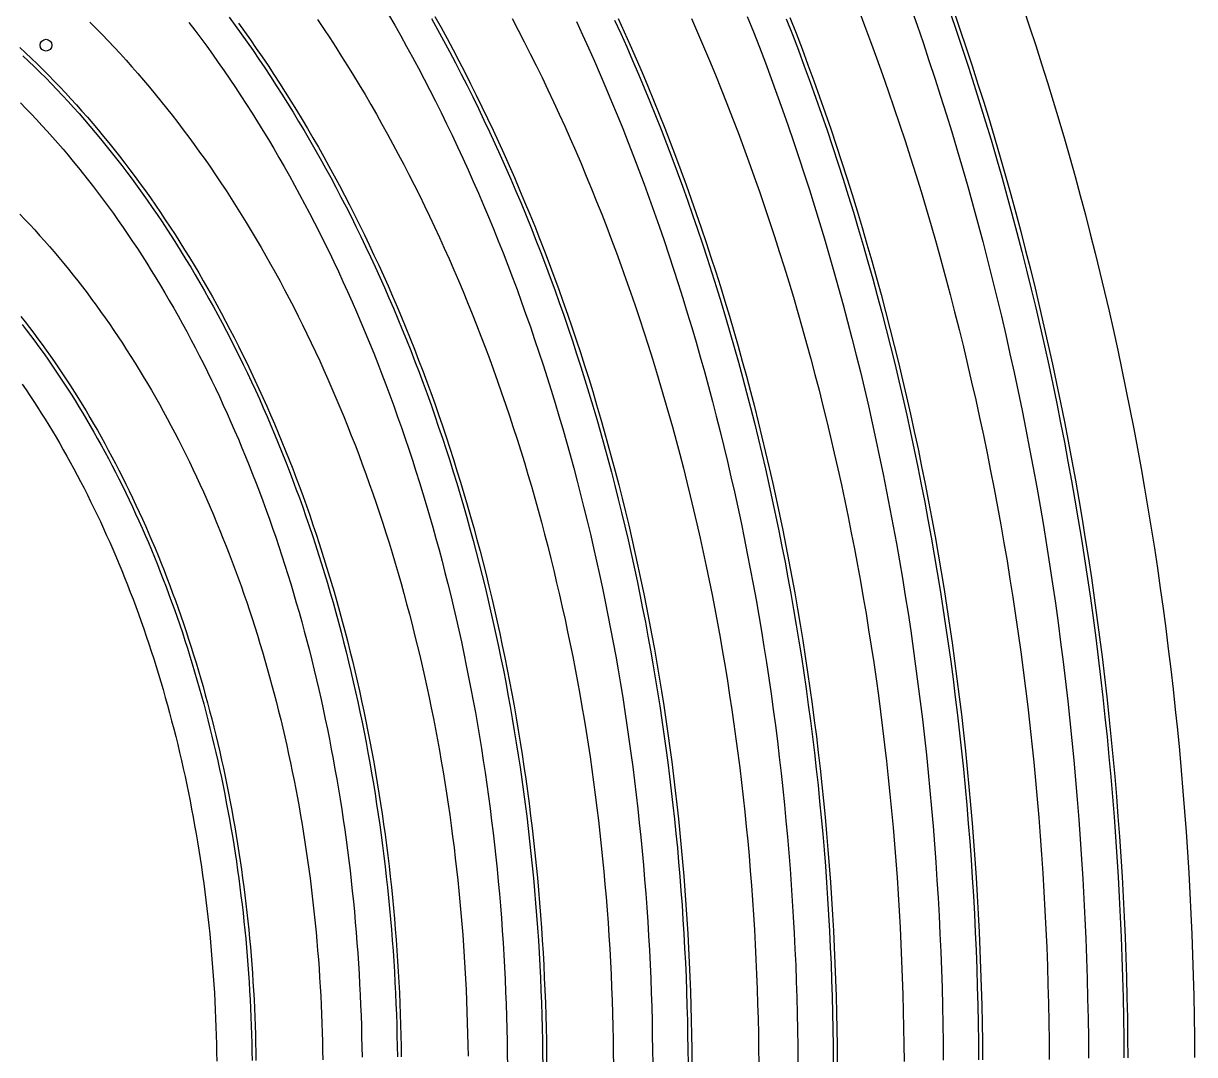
# Model space of a CAD drawing. Header units: metres. Extents: x 10 to 1210, y 10 to 2778.
# Drawn here: x 511.8 to 810, y 616 to 878.6 of the extents above; entities that cross this region are included whole.
import ezdxf

# ---------------------------------------------------------------- set-up
doc = ezdxf.new("R2010")
doc.units = ezdxf.units.M
for name, color, linetype in [('ACIKLIK', 5, 'Continuous'), ('ASKI_DELIK', 6, 'Continuous'), ('CAM_SABLON', 4, 'Continuous'), ('DIS_KENAR_V91_Z3', 1, 'Continuous'), ('LAMBA_T4_Z4', 3, 'Continuous')]:
    doc.layers.add(name, color=color, linetype=linetype)

msp = doc.modelspace()

# ---------------------------------------------------------------- linework, layer by layer
at = {"layer": 'ACIKLIK'}
for points in [[(604.75, 880.86), (606.29, 878.18), (607.82, 875.47), (609.34, 872.74), (610.84, 869.98), (612.32, 867.21), (613.79, 864.42), (615.24, 861.6), (616.68, 858.77), (618.1, 855.91), (619.51, 853.03), (620.9, 850.14), (622.27, 847.22), (623.63, 844.29), (624.97, 841.34), (626.29, 838.36), (627.6, 835.37), (628.89, 832.36), (630.16, 829.34), (631.42, 826.29), (632.66, 823.23), (633.88, 820.15), (635.08, 817.05), (636.27, 813.94), (637.44, 810.81), (638.59, 807.66), (639.72, 804.49), (640.84, 801.32), (641.93, 798.12), (643.01, 794.91), (644.07, 791.68), (645.12, 788.44), (646.14, 785.19), (647.14, 781.92), (648.13, 778.64), (649.1, 775.34), (650.05, 772.03), (650.97, 768.71), (651.88, 765.37), (652.78, 762.02), (653.65, 758.66), (654.5, 755.28), (655.33, 751.9), (656.15, 748.5), (656.94, 745.09), (657.71, 741.67), (658.47, 738.24), (659.2, 734.8), (659.92, 731.35), (660.61, 727.89), (661.28, 724.42), (661.94, 720.94), (662.57, 717.45), (663.19, 713.95), (663.78, 710.45), (664.35, 706.93), (664.91, 703.41), (665.44, 699.88), (665.95, 696.34), (666.44, 692.8), (666.91, 689.25), (667.36, 685.69), (667.79, 682.12), (668.2, 678.55), (668.59, 674.98), (668.96, 671.4), (669.3, 667.81), (669.63, 664.22), (669.94, 660.63), (670.22, 657.03), (670.48, 653.43), (670.72, 649.82), (670.95, 646.21), (671.15, 642.6), (671.32, 638.98), (671.48, 635.36), (671.62, 631.74), (671.74, 628.12), (671.83, 624.5), (671.9, 620.88), (671.96, 617.25), (671.99, 613.63)], [(696.09, 880.4), (697.64, 876.49), (699.17, 872.55), (700.68, 868.6), (702.16, 864.62), (703.62, 860.62), (705.06, 856.61), (706.48, 852.57), (707.87, 848.51), (709.24, 844.44), (710.59, 840.34), (711.91, 836.23), (713.21, 832.1), (714.48, 827.95), (715.73, 823.79), (716.96, 819.6), (718.16, 815.4), (719.34, 811.18), (720.5, 806.95), (721.63, 802.7), (722.73, 798.44), (723.81, 794.16), (724.87, 789.86), (725.9, 785.55), (726.91, 781.23), (727.89, 776.89), (728.85, 772.54), (729.78, 768.18), (730.68, 763.8), (731.56, 759.42), (732.42, 755.01), (733.25, 750.6), (734.05, 746.18), (734.83, 741.74), (735.58, 737.3), (736.31, 732.84), (737.01, 728.38), (737.69, 723.9), (738.33, 719.42), (738.96, 714.93), (739.55, 710.43), (740.13, 705.92), (740.67, 701.4), (741.19, 696.87), (741.68, 692.34), (742.15, 687.81), (742.58, 683.26), (743, 678.71), (743.38, 674.16), (743.74, 669.59), (744.08, 665.03), (744.38, 660.46), (744.66, 655.88), (744.92, 651.31), (745.14, 646.73), (745.35, 642.14), (745.52, 637.55), (745.67, 632.97), (745.79, 628.37), (745.88, 623.78), (745.95, 619.19), (745.99, 614.59)], [(737.73, 882.66), (739.3, 878.2), (740.84, 873.71), (742.35, 869.2), (743.84, 864.67), (745.3, 860.12), (746.74, 855.56), (748.15, 850.97), (749.53, 846.36), (750.89, 841.73), (752.22, 837.09), (753.53, 832.42), (754.8, 827.74), (756.05, 823.04), (757.27, 818.33), (758.47, 813.59), (759.64, 808.85), (760.78, 804.08), (761.89, 799.3), (762.98, 794.5), (764.03, 789.69), (765.06, 784.87), (766.07, 780.03), (767.04, 775.18), (767.98, 770.31), (768.9, 765.43), (769.79, 760.54), (770.65, 755.64), (771.48, 750.73), (772.29, 745.8), (773.06, 740.86), (773.81, 735.92), (774.53, 730.96), (775.21, 725.99), (775.87, 721.02), (776.51, 716.03), (777.11, 711.04), (777.68, 706.03), (778.22, 701.03), (778.74, 696.01), (779.22, 690.99), (779.68, 685.96), (780.11, 680.92), (780.51, 675.88), (780.87, 670.83), (781.21, 665.78), (781.52, 660.72), (781.8, 655.66), (782.05, 650.6), (782.28, 645.53), (782.47, 640.46), (782.63, 635.39), (782.76, 630.31), (782.87, 625.23), (782.94, 620.16), (782.99, 615.08)], [(553.9, 878.85), (555.42, 876.86), (556.92, 874.84), (558.42, 872.81), (559.9, 870.75), (561.37, 868.67), (562.83, 866.57), (564.28, 864.45), (565.72, 862.31), (567.15, 860.15), (568.57, 857.96), (569.98, 855.76), (571.37, 853.54), (572.75, 851.3), (574.12, 849.03), (575.48, 846.75), (576.83, 844.45), (578.16, 842.13), (579.48, 839.79), (580.79, 837.43), (582.08, 835.06), (583.36, 832.66), (584.63, 830.25), (585.89, 827.81), (587.13, 825.36), (588.36, 822.9), (589.57, 820.41), (590.77, 817.91), (591.96, 815.39), (593.13, 812.85), (594.29, 810.3), (595.44, 807.73), (596.57, 805.15), (597.68, 802.54), (598.78, 799.93), (599.87, 797.29), (600.94, 794.64), (602, 791.98), (603.04, 789.3), (604.07, 786.61), (605.08, 783.9), (606.07, 781.18), (607.05, 778.44), (608.02, 775.69), (608.97, 772.92), (609.9, 770.15), (610.82, 767.35), (611.72, 764.55), (612.61, 761.73), (613.48, 758.9), (614.33, 756.06), (615.17, 753.21), (615.99, 750.34), (616.79, 747.47), (617.58, 744.58), (618.35, 741.68), (619.1, 738.77), (619.84, 735.85), (620.56, 732.92), (621.27, 729.97), (621.95, 727.02), (622.62, 724.06), (623.28, 721.09), (623.91, 718.11), (624.53, 715.12), (625.13, 712.13), (625.72, 709.12), (626.28, 706.11), (626.83, 703.09), (627.36, 700.06), (627.88, 697.02), (628.38, 693.97), (628.85, 690.92), (629.32, 687.87), (629.76, 684.8), (630.19, 681.73), (630.59, 678.66), (630.98, 675.57), (631.36, 672.49), (631.71, 669.39), (632.05, 666.3), (632.36, 663.19), (632.66, 660.09), (632.95, 656.98), (633.21, 653.86), (633.46, 650.75), (633.68, 647.62), (633.89, 644.5), (634.09, 641.37), (634.26, 638.24), (634.41, 635.11), (634.55, 631.98), (634.67, 628.84), (634.77, 625.7), (634.85, 622.56), (634.92, 619.42), (634.96, 616.28), (634.99, 613.14)], [(652.58, 879.06), (654.12, 875.73), (655.64, 872.37), (657.14, 869), (658.63, 865.6), (660.09, 862.18), (661.54, 858.75), (662.97, 855.29), (664.37, 851.81), (665.76, 848.32), (667.13, 844.8), (668.47, 841.27), (669.8, 837.71), (671.11, 834.14), (672.39, 830.55), (673.66, 826.94), (674.9, 823.32), (676.13, 819.67), (677.33, 816.01), (678.51, 812.34), (679.67, 808.64), (680.81, 804.94), (681.93, 801.21), (683.03, 797.47), (684.1, 793.72), (685.16, 789.95), (686.19, 786.16), (687.2, 782.36), (688.19, 778.55), (689.16, 774.72), (690.1, 770.88), (691.02, 767.03), (691.92, 763.16), (692.8, 759.28), (693.66, 755.39), (694.49, 751.49), (695.3, 747.58), (696.09, 743.65), (696.85, 739.72), (697.59, 735.77), (698.31, 731.81), (699.01, 727.85), (699.68, 723.87), (700.33, 719.89), (700.96, 715.89), (701.56, 711.89), (702.14, 707.88), (702.7, 703.86), (703.23, 699.84), (703.74, 695.8), (704.23, 691.76), (704.7, 687.71), (705.14, 683.66), (705.55, 679.6), (705.94, 675.54), (706.31, 671.47), (706.66, 667.39), (706.98, 663.31), (707.28, 659.23), (707.55, 655.14), (707.8, 651.05), (708.03, 646.95), (708.23, 642.85), (708.41, 638.75), (708.57, 634.65), (708.7, 630.54), (708.81, 626.44), (708.89, 622.33), (708.95, 618.22), (708.99, 614.11)], [(511.02, 858.38), (512.4, 856.98), (513.76, 855.56), (515.12, 854.11), (516.48, 852.65), (517.83, 851.17), (519.17, 849.67), (520.5, 848.15), (521.83, 846.61), (523.15, 845.05), (524.46, 843.47), (525.76, 841.87), (527.06, 840.25), (528.35, 838.62), (529.63, 836.96), (530.9, 835.29), (532.16, 833.6), (533.42, 831.89), (534.66, 830.16), (535.9, 828.41), (537.13, 826.65), (538.35, 824.86), (539.56, 823.06), (540.76, 821.25), (541.96, 819.41), (543.14, 817.56), (544.31, 815.69), (545.47, 813.8), (546.63, 811.9), (547.77, 809.98), (548.9, 808.04), (550.02, 806.09), (551.14, 804.12), (552.24, 802.13), (553.33, 800.13), (554.41, 798.11), (555.48, 796.08), (556.53, 794.03), (557.58, 791.96), (558.61, 789.88), (559.64, 787.79), (560.65, 785.68), (561.65, 783.56), (562.64, 781.42), (563.62, 779.27), (564.58, 777.1), (565.54, 774.92), (566.48, 772.72), (567.41, 770.52), (568.32, 768.29), (569.23, 766.06), (570.12, 763.81), (571, 761.55), (571.86, 759.28), (572.72, 756.99), (573.56, 754.69), (574.38, 752.38), (575.2, 750.06), (576, 747.73), (576.79, 745.38), (577.56, 743.03), (578.32, 740.66), (579.07, 738.28), (579.81, 735.89), (580.53, 733.49), (581.23, 731.08), (581.93, 728.66), (582.61, 726.23), (583.27, 723.79), (583.92, 721.34), (584.56, 718.88), (585.19, 716.41), (585.79, 713.93), (586.39, 711.45), (586.97, 708.95), (587.54, 706.45), (588.09, 703.94), (588.63, 701.42), (589.15, 698.9), (589.66, 696.36), (590.15, 693.82), (590.63, 691.28), (591.09, 688.72), (591.54, 686.16), (591.98, 683.59), (592.4, 681.02), (592.8, 678.44), (593.19, 675.85), (593.57, 673.26), (593.93, 670.67), (594.27, 668.07), (594.6, 665.46), (594.92, 662.85), (595.22, 660.23), (595.5, 657.61), (595.77, 654.99), (596.02, 652.36), (596.26, 649.73), (596.49, 647.1), (596.69, 644.46), (596.89, 641.82), (597.06, 639.18), (597.23, 636.54), (597.37, 633.89), (597.5, 631.24), (597.62, 628.59), (597.72, 625.94), (597.81, 623.28), (597.88, 620.63), (597.93, 617.97), (597.97, 615.31)], [(511.43, 786.72), (512.42, 785.28), (513.4, 783.82), (514.37, 782.35), (515.34, 780.86), (516.3, 779.35), (517.25, 777.84), (518.19, 776.31), (519.13, 774.76), (520.06, 773.2), (520.98, 771.63), (521.89, 770.04), (522.79, 768.44), (523.69, 766.83), (524.57, 765.2), (525.45, 763.56), (526.32, 761.91), (527.18, 760.24), (528.03, 758.56), (528.87, 756.87), (529.7, 755.17), (530.53, 753.45), (531.34, 751.72), (532.15, 749.98), (532.94, 748.23), (533.73, 746.47), (534.5, 744.69), (535.27, 742.9), (536.03, 741.1), (536.77, 739.29), (537.51, 737.47), (538.24, 735.64), (538.95, 733.8), (539.66, 731.95), (540.36, 730.08), (541.04, 728.21), (541.72, 726.33), (542.38, 724.43), (543.03, 722.53), (543.68, 720.62), (544.31, 718.7), (544.93, 716.76), (545.54, 714.82), (546.14, 712.87), (546.73, 710.92), (547.3, 708.95), (547.87, 706.97), (548.42, 704.99), (548.97, 703), (549.5, 701), (550.02, 698.99), (550.53, 696.97), (551.03, 694.95), (551.51, 692.92), (551.99, 690.89), (552.45, 688.84), (552.9, 686.79), (553.34, 684.73), (553.77, 682.67), (554.18, 680.6), (554.58, 678.53), (554.97, 676.44), (555.35, 674.36), (555.72, 672.26), (556.08, 670.17), (556.42, 668.06), (556.75, 665.95), (557.07, 663.84), (557.38, 661.72), (557.67, 659.6), (557.95, 657.48), (558.22, 655.35), (558.48, 653.21), (558.72, 651.07), (558.96, 648.93), (559.18, 646.79), (559.38, 644.64), (559.58, 642.49), (559.76, 640.34), (559.93, 638.18), (560.09, 636.02), (560.23, 633.86), (560.37, 631.7), (560.49, 629.53), (560.59, 627.37), (560.69, 625.2), (560.77, 623.03), (560.84, 620.86), (560.9, 618.69), (560.94, 616.52), (560.97, 614.35)]]:
    msp.add_lwpolyline(points, dxfattribs=at)
at = {"layer": 'ASKI_DELIK'}
msp.add_circle((517.5, 873.06), 1.5, dxfattribs=at)
at = {"layer": 'CAM_SABLON'}
for points in [[(564.15, 880.2), (565.69, 878.1), (567.22, 875.98), (568.74, 873.84), (570.24, 871.68), (571.73, 869.5), (573.21, 867.3), (574.68, 865.08), (576.14, 862.84), (577.58, 860.57), (579.01, 858.29), (580.43, 855.99), (581.84, 853.67), (583.23, 851.32), (584.61, 848.96), (585.98, 846.58), (587.33, 844.19), (588.67, 841.77), (590, 839.33), (591.31, 836.88), (592.61, 834.4), (593.9, 831.91), (595.17, 829.4), (596.43, 826.88), (597.67, 824.34), (598.9, 821.77), (600.12, 819.2), (601.32, 816.6), (602.5, 813.99), (603.67, 811.36), (604.83, 808.72), (605.97, 806.06), (607.09, 803.39), (608.2, 800.7), (609.3, 797.99), (610.38, 795.27), (611.44, 792.53), (612.49, 789.78), (613.52, 787.02), (614.54, 784.24), (615.54, 781.45), (616.52, 778.64), (617.49, 775.82), (618.44, 772.98), (619.38, 770.14), (620.3, 767.28), (621.2, 764.41), (622.09, 761.52), (622.96, 758.62), (623.81, 755.72), (624.65, 752.79), (625.47, 749.86), (626.27, 746.92), (627.05, 743.97), (627.82, 741), (628.58, 738.02), (629.31, 735.04), (630.03, 732.04), (630.73, 729.04), (631.41, 726.02), (632.07, 723), (632.72, 719.96), (633.35, 716.92), (633.96, 713.87), (634.56, 710.81), (635.13, 707.74), (635.69, 704.67), (636.23, 701.59), (636.76, 698.49), (637.26, 695.4), (637.75, 692.29), (638.22, 689.18), (638.67, 686.06), (639.1, 682.94), (639.52, 679.81), (639.92, 676.68), (640.29, 673.54), (640.65, 670.39), (641, 667.24), (641.32, 664.09), (641.63, 660.93), (641.91, 657.76), (642.18, 654.6), (642.43, 651.43), (642.66, 648.25), (642.88, 645.08), (643.07, 641.9), (643.25, 638.71), (643.4, 635.53), (643.54, 632.34), (643.66, 629.15), (643.77, 625.96), (643.85, 622.77), (643.92, 619.58), (643.96, 616.39), (643.99, 613.19)], [(615.68, 879.86), (617.22, 877.07), (618.76, 874.26), (620.27, 871.43), (621.77, 868.57), (623.25, 865.7), (624.72, 862.81), (626.17, 859.89), (627.61, 856.96), (629.02, 854), (630.42, 851.03), (631.81, 848.04), (633.17, 845.03), (634.52, 842), (635.86, 838.95), (637.17, 835.88), (638.47, 832.8), (639.75, 829.7), (641.01, 826.58), (642.26, 823.44), (643.48, 820.28), (644.69, 817.11), (645.88, 813.93), (647.05, 810.72), (648.21, 807.5), (649.34, 804.27), (650.46, 801.02), (651.55, 797.75), (652.63, 794.47), (653.69, 791.17), (654.73, 787.86), (655.76, 784.54), (656.76, 781.2), (657.74, 777.85), (658.71, 774.48), (659.65, 771.1), (660.57, 767.71), (661.48, 764.31), (662.37, 760.89), (663.23, 757.46), (664.08, 754.02), (664.9, 750.57), (665.71, 747.11), (666.5, 743.63), (667.26, 740.15), (668.01, 736.65), (668.73, 733.15), (669.44, 729.63), (670.12, 726.11), (670.79, 722.58), (671.43, 719.03), (672.06, 715.48), (672.66, 711.92), (673.24, 708.35), (673.8, 704.78), (674.34, 701.19), (674.86, 697.6), (675.36, 694.01), (675.84, 690.4), (676.3, 686.79), (676.73, 683.17), (677.15, 679.55), (677.54, 675.92), (677.91, 672.29), (678.27, 668.65), (678.6, 665.01), (678.91, 661.36), (679.19, 657.71), (679.46, 654.05), (679.71, 650.4), (679.93, 646.73), (680.13, 643.07), (680.31, 639.4), (680.48, 635.73), (680.61, 632.06), (680.73, 628.39), (680.83, 624.71), (680.9, 621.03), (680.96, 617.36), (680.99, 613.68)], [(747.8, 881.15), (749.36, 876.6), (750.89, 872.04), (752.4, 867.46), (753.88, 862.85), (755.33, 858.23), (756.76, 853.58), (758.16, 848.92), (759.54, 844.24), (760.88, 839.54), (762.2, 834.82), (763.49, 830.08), (764.76, 825.33), (765.99, 820.56), (767.2, 815.77), (768.38, 810.97), (769.54, 806.15), (770.66, 801.31), (771.76, 796.46), (772.83, 791.6), (773.87, 786.72), (774.88, 781.83), (775.87, 776.92), (776.82, 772), (777.75, 767.07), (778.65, 762.13), (779.52, 757.17), (780.36, 752.2), (781.17, 747.22), (781.96, 742.23), (782.71, 737.23), (783.44, 732.22), (784.13, 727.2), (784.8, 722.17), (785.44, 717.13), (786.05, 712.09), (786.63, 707.03), (787.17, 701.97), (787.69, 696.9), (788.19, 691.82), (788.65, 686.74), (789.08, 681.65), (789.48, 676.56), (789.85, 671.46), (790.2, 666.35), (790.51, 661.25), (790.79, 656.13), (791.05, 651.02), (791.27, 645.9), (791.46, 640.77), (791.63, 635.65), (791.76, 630.52), (791.87, 625.39), (791.94, 620.26), (791.98, 615.13)], [(662.3, 879.47), (663.85, 876.06), (665.38, 872.63), (666.89, 869.18), (668.38, 865.7), (669.85, 862.21), (671.3, 858.69), (672.73, 855.16), (674.14, 851.61), (675.53, 848.03), (676.89, 844.44), (678.24, 840.83), (679.57, 837.2), (680.87, 833.56), (682.16, 829.89), (683.42, 826.21), (684.67, 822.51), (685.89, 818.8), (687.09, 815.07), (688.27, 811.32), (689.42, 807.55), (690.56, 803.77), (691.67, 799.98), (692.76, 796.17), (693.83, 792.34), (694.88, 788.5), (695.91, 784.65), (696.91, 780.78), (697.89, 776.9), (698.85, 773), (699.78, 769.1), (700.69, 765.18), (701.58, 761.24), (702.45, 757.3), (703.3, 753.34), (704.12, 749.37), (704.92, 745.4), (705.69, 741.41), (706.44, 737.41), (707.17, 733.4), (707.88, 729.38), (708.56, 725.35), (709.22, 721.31), (709.85, 717.26), (710.47, 713.21), (711.05, 709.14), (711.62, 705.07), (712.16, 700.99), (712.68, 696.91), (713.17, 692.81), (713.64, 688.71), (714.09, 684.61), (714.51, 680.49), (714.91, 676.38), (715.28, 672.25), (715.63, 668.13), (715.96, 663.99), (716.26, 659.86), (716.54, 655.72), (716.79, 651.57), (717.02, 647.42), (717.22, 643.27), (717.41, 639.12), (717.56, 634.96), (717.7, 630.81), (717.81, 626.65), (717.89, 622.49), (717.95, 618.32), (717.99, 614.16)], [(706.02, 879.77), (707.57, 875.78), (709.1, 871.77), (710.6, 867.74), (712.09, 863.69), (713.54, 859.61), (714.98, 855.52), (716.39, 851.41), (717.78, 847.28), (719.14, 843.13), (720.48, 838.96), (721.8, 834.77), (723.09, 830.57), (724.36, 826.35), (725.6, 822.11), (726.82, 817.85), (728.02, 813.58), (729.19, 809.29), (730.33, 804.99), (731.45, 800.67), (732.55, 796.33), (733.62, 791.99), (734.66, 787.62), (735.68, 783.24), (736.67, 778.85), (737.64, 774.45), (738.58, 770.03), (739.5, 765.6), (740.39, 761.16), (741.26, 756.7), (742.1, 752.24), (742.91, 747.76), (743.7, 743.27), (744.46, 738.77), (745.2, 734.27), (745.91, 729.75), (746.59, 725.22), (747.25, 720.68), (747.88, 716.14), (748.48, 711.58), (749.06, 707.02), (749.61, 702.45), (750.13, 697.87), (750.63, 693.29), (751.1, 688.7), (751.55, 684.1), (751.96, 679.5), (752.35, 674.89), (752.72, 670.28), (753.06, 665.66), (753.37, 661.03), (753.65, 656.41), (753.91, 651.78), (754.14, 647.14), (754.34, 642.51), (754.51, 637.87), (754.66, 633.23), (754.78, 628.58), (754.88, 623.94), (754.95, 619.29), (754.99, 614.65)], [(511.62, 870.36), (513.08, 868.98), (514.54, 867.58), (515.98, 866.15), (517.42, 864.71), (518.86, 863.25), (520.28, 861.76), (521.7, 860.26), (523.11, 858.74), (524.51, 857.19), (525.91, 855.63), (527.3, 854.05), (528.67, 852.45), (530.04, 850.83), (531.41, 849.19), (532.76, 847.53), (534.11, 845.85), (535.44, 844.15), (536.77, 842.44), (538.09, 840.7), (539.4, 838.95), (540.7, 837.18), (541.99, 835.39), (543.27, 833.58), (544.54, 831.76), (545.8, 829.92), (547.05, 828.06), (548.29, 826.18), (549.52, 824.28), (550.74, 822.37), (551.95, 820.44), (553.15, 818.49), (554.34, 816.53), (555.52, 814.55), (556.69, 812.55), (557.84, 810.54), (558.99, 808.51), (560.12, 806.47), (561.25, 804.4), (562.36, 802.33), (563.46, 800.23), (564.55, 798.13), (565.62, 796), (566.69, 793.87), (567.74, 791.71), (568.78, 789.55), (569.81, 787.36), (570.82, 785.17), (571.83, 782.96), (572.82, 780.73), (573.79, 778.49), (574.76, 776.24), (575.71, 773.98), (576.65, 771.7), (577.58, 769.41), (578.49, 767.1), (579.4, 764.78), (580.28, 762.45), (581.16, 760.11), (582.02, 757.76), (582.87, 755.39), (583.7, 753.01), (584.52, 750.62), (585.33, 748.22), (586.12, 745.81), (586.9, 743.38), (587.67, 740.95), (588.42, 738.51), (589.16, 736.05), (589.88, 733.58), (590.59, 731.11), (591.28, 728.62), (591.96, 726.13), (592.63, 723.62), (593.28, 721.11), (593.92, 718.59), (594.54, 716.06), (595.15, 713.52), (595.74, 710.97), (596.32, 708.41), (596.88, 705.85), (597.43, 703.27), (597.97, 700.69), (598.49, 698.11), (598.99, 695.51), (599.48, 692.91), (599.95, 690.3), (600.41, 687.69), (600.86, 685.07), (601.28, 682.44), (601.7, 679.81), (602.1, 677.17), (602.48, 674.53), (602.85, 671.88), (603.2, 669.22), (603.53, 666.56), (603.86, 663.9), (604.16, 661.23), (604.45, 658.56), (604.73, 655.88), (604.99, 653.2), (605.23, 650.52), (605.46, 647.83), (605.67, 645.14), (605.87, 642.45), (606.05, 639.76), (606.21, 637.06), (606.36, 634.36), (606.49, 631.66), (606.61, 628.95), (606.72, 626.25), (606.8, 623.54), (606.87, 620.84), (606.93, 618.13), (606.97, 615.42)], [(511.41, 801.95), (512.49, 800.55), (513.57, 799.14), (514.64, 797.71), (515.7, 796.26), (516.75, 794.8), (517.8, 793.33), (518.84, 791.84), (519.87, 790.33), (520.89, 788.81), (521.9, 787.28), (522.91, 785.73), (523.9, 784.17), (524.89, 782.59), (525.87, 781), (526.85, 779.39), (527.81, 777.77), (528.76, 776.14), (529.71, 774.49), (530.65, 772.84), (531.57, 771.16), (532.49, 769.48), (533.4, 767.78), (534.3, 766.07), (535.19, 764.34), (536.07, 762.6), (536.94, 760.85), (537.8, 759.09), (538.66, 757.32), (539.5, 755.53), (540.33, 753.73), (541.15, 751.92), (541.96, 750.1), (542.76, 748.27), (543.56, 746.42), (544.34, 744.57), (545.11, 742.7), (545.87, 740.82), (546.61, 738.93), (547.35, 737.03), (548.08, 735.12), (548.8, 733.2), (549.5, 731.27), (550.2, 729.33), (550.88, 727.38), (551.55, 725.43), (552.22, 723.46), (552.87, 721.48), (553.51, 719.49), (554.13, 717.49), (554.75, 715.49), (555.35, 713.48), (555.95, 711.45), (556.53, 709.42), (557.1, 707.38), (557.66, 705.34), (558.2, 703.28), (558.74, 701.22), (559.26, 699.15), (559.77, 697.07), (560.27, 694.99), (560.76, 692.9), (561.23, 690.8), (561.69, 688.7), (562.15, 686.59), (562.58, 684.47), (563.01, 682.34), (563.42, 680.21), (563.83, 678.08), (564.21, 675.94), (564.59, 673.79), (564.96, 671.64), (565.31, 669.48), (565.65, 667.32), (565.97, 665.16), (566.29, 662.99), (566.59, 660.81), (566.88, 658.63), (567.15, 656.45), (567.42, 654.26), (567.67, 652.07), (567.91, 649.88), (568.13, 647.68), (568.35, 645.48), (568.54, 643.28), (568.73, 641.07), (568.91, 638.86), (569.07, 636.65), (569.22, 634.44), (569.35, 632.22), (569.47, 630.01), (569.58, 627.79), (569.68, 625.57), (569.77, 623.35), (569.84, 621.12), (569.9, 618.9), (569.94, 616.68), (569.97, 614.45)]]:
    msp.add_lwpolyline(points, dxfattribs=at)
at = {"layer": 'DIS_KENAR_V91_Z3'}
for points in [[(636.17, 879.86), (637.73, 876.89), (639.28, 873.9), (640.81, 870.89), (642.31, 867.86), (643.81, 864.8), (645.28, 861.73), (646.73, 858.64), (648.17, 855.54), (649.59, 852.41), (650.99, 849.26), (652.38, 846.1), (653.74, 842.92), (655.09, 839.72), (656.41, 836.5), (657.72, 833.27), (659.01, 830.02), (660.28, 826.75), (661.53, 823.47), (662.76, 820.16), (663.98, 816.85), (665.17, 813.52), (666.35, 810.17), (667.5, 806.8), (668.64, 803.43), (669.75, 800.03), (670.85, 796.63), (671.92, 793.2), (672.98, 789.77), (674.01, 786.32), (675.03, 782.86), (676.03, 779.38), (677, 775.89), (677.96, 772.39), (678.89, 768.88), (679.8, 765.35), (680.7, 761.81), (681.57, 758.27), (682.42, 754.71), (683.25, 751.13), (684.07, 747.55), (684.85, 743.96), (685.62, 740.36), (686.37, 736.74), (687.1, 733.12), (687.8, 729.49), (688.49, 725.85), (689.15, 722.2), (689.79, 718.54), (690.41, 714.87), (691.01, 711.2), (691.59, 707.52), (692.15, 703.83), (692.68, 700.13), (693.2, 696.43), (693.69, 692.72), (694.16, 689), (694.61, 685.28), (695.04, 681.55), (695.44, 677.81), (695.83, 674.08), (696.19, 670.33), (696.53, 666.58), (696.85, 662.83), (697.14, 659.07), (697.42, 655.31), (697.67, 651.55), (697.9, 647.78), (698.11, 644.01), (698.3, 640.24), (698.46, 636.46), (698.6, 632.69), (698.72, 628.91), (698.82, 625.13), (698.9, 621.35), (698.96, 617.57), (698.99, 613.78)], [(681.85, 879.9), (683.41, 876.33), (684.95, 872.74), (686.46, 869.13), (687.96, 865.5), (689.44, 861.85), (690.89, 858.19), (692.32, 854.5), (693.74, 850.79), (695.13, 847.07), (696.49, 843.33), (697.84, 839.57), (699.17, 835.79), (700.47, 832), (701.75, 828.19), (703.01, 824.36), (704.24, 820.52), (705.46, 816.66), (706.65, 812.78), (707.82, 808.89), (708.96, 804.99), (710.08, 801.07), (711.18, 797.13), (712.26, 793.18), (713.32, 789.22), (714.35, 785.24), (715.35, 781.25), (716.34, 777.25), (717.3, 773.23), (718.24, 769.2), (719.15, 765.16), (720.04, 761.11), (720.91, 757.04), (721.75, 752.97), (722.57, 748.88), (723.37, 744.79), (724.14, 740.68), (724.89, 736.56), (725.62, 732.44), (726.32, 728.3), (726.99, 724.15), (727.64, 720), (728.27, 715.84), (728.88, 711.67), (729.46, 707.49), (730.01, 703.31), (730.54, 699.11), (731.05, 694.91), (731.53, 690.71), (731.99, 686.5), (732.42, 682.28), (732.83, 678.06), (733.21, 673.83), (733.57, 669.59), (733.9, 665.36), (734.21, 661.11), (734.5, 656.87), (734.76, 652.62), (734.99, 648.37), (735.21, 644.11), (735.39, 639.85), (735.55, 635.59), (735.69, 631.33), (735.8, 627.07), (735.89, 622.8), (735.95, 618.53), (735.99, 614.27)], [(724.37, 882.25), (725.94, 878.12), (727.49, 873.98), (729.01, 869.81), (730.51, 865.63), (731.98, 861.42), (733.44, 857.2), (734.86, 852.95), (736.26, 848.69), (737.64, 844.41), (738.99, 840.12), (740.32, 835.8), (741.62, 831.47), (742.89, 827.12), (744.14, 822.75), (745.37, 818.37), (746.57, 813.97), (747.74, 809.56), (748.89, 805.13), (750.01, 800.69), (751.11, 796.23), (752.18, 791.76), (753.22, 787.27), (754.24, 782.77), (755.23, 778.26), (756.2, 773.73), (757.14, 769.2), (758.05, 764.65), (758.94, 760.08), (759.8, 755.51), (760.63, 750.93), (761.44, 746.33), (762.22, 741.73), (762.97, 737.11), (763.7, 732.49), (764.4, 727.85), (765.07, 723.21), (765.71, 718.56), (766.33, 713.9), (766.92, 709.23), (767.49, 704.55), (768.02, 699.87), (768.53, 695.18), (769.01, 690.48), (769.47, 685.78), (769.89, 681.07), (770.29, 676.36), (770.67, 671.64), (771.01, 666.92), (771.33, 662.19), (771.62, 657.46), (771.88, 652.72), (772.12, 647.98), (772.32, 643.24), (772.5, 638.5), (772.65, 633.75), (772.78, 629), (772.88, 624.25), (772.94, 619.5), (772.99, 614.75)], [(766.4, 882.39), (767.97, 877.72), (769.52, 873.02), (771.03, 868.31), (772.52, 863.57), (773.98, 858.82), (775.42, 854.04), (776.82, 849.25), (778.2, 844.44), (779.55, 839.61), (780.87, 834.76), (782.17, 829.9), (783.43, 825.02), (784.67, 820.12), (785.88, 815.21), (787.06, 810.28), (788.21, 805.34), (789.33, 800.38), (790.42, 795.41), (791.49, 790.42), (792.52, 785.42), (793.53, 780.41), (794.5, 775.38), (795.45, 770.34), (796.37, 765.29), (797.26, 760.23), (798.12, 755.15), (798.95, 750.07), (799.75, 744.97), (800.52, 739.86), (801.26, 734.75), (801.97, 729.62), (802.65, 724.49), (803.3, 719.34), (803.92, 714.19), (804.51, 709.03), (805.08, 703.86), (805.61, 698.69), (806.11, 693.5), (806.58, 688.32), (807.02, 683.12), (807.43, 677.92), (807.81, 672.72), (808.16, 667.51), (808.48, 662.29), (808.77, 657.08), (809.03, 651.85), (809.25, 646.63), (809.45, 641.4), (809.62, 636.17), (809.76, 630.94), (809.86, 625.71), (809.94, 620.47), (809.98, 615.24)], [(528.67, 878.93), (530.23, 877.36), (531.78, 875.78), (533.32, 874.18), (534.85, 872.55), (536.37, 870.91), (537.89, 869.24), (539.39, 867.56), (540.88, 865.86), (542.37, 864.13), (543.84, 862.39), (545.3, 860.63), (546.76, 858.85), (548.2, 857.05), (549.63, 855.23), (551.05, 853.39), (552.46, 851.54), (553.86, 849.66), (555.25, 847.77), (556.63, 845.86), (558, 843.93), (559.35, 841.99), (560.69, 840.02), (562.03, 838.04), (563.35, 836.04), (564.66, 834.03), (565.95, 831.99), (567.24, 829.94), (568.51, 827.88), (569.78, 825.79), (571.02, 823.69), (572.26, 821.58), (573.49, 819.45), (574.7, 817.3), (575.9, 815.13), (577.09, 812.95), (578.26, 810.76), (579.42, 808.55), (580.57, 806.32), (581.71, 804.08), (582.83, 801.83), (583.94, 799.56), (585.03, 797.28), (586.12, 794.98), (587.19, 792.67), (588.24, 790.34), (589.28, 788), (590.31, 785.65), (591.33, 783.28), (592.33, 780.9), (593.32, 778.51), (594.29, 776.1), (595.25, 773.68), (596.19, 771.25), (597.13, 768.81), (598.04, 766.35), (598.94, 763.88), (599.83, 761.4), (600.71, 758.91), (601.57, 756.41), (602.41, 753.9), (603.24, 751.37), (604.06, 748.84), (604.86, 746.29), (605.64, 743.74), (606.41, 741.17), (607.17, 738.6), (607.91, 736.01), (608.63, 733.41), (609.34, 730.81), (610.04, 728.2), (610.72, 725.57), (611.38, 722.94), (612.03, 720.3), (612.67, 717.65), (613.29, 715), (613.89, 712.33), (614.48, 709.66), (615.05, 706.98), (615.6, 704.29), (616.15, 701.59), (616.67, 698.89), (617.18, 696.18), (617.67, 693.47), (618.15, 690.75), (618.61, 688.02), (619.06, 685.29), (619.49, 682.55), (619.9, 679.8), (620.3, 677.05), (620.68, 674.3), (621.05, 671.54), (621.4, 668.77), (621.73, 666), (622.05, 663.23), (622.35, 660.45), (622.64, 657.67), (622.91, 654.88), (623.16, 652.09), (623.4, 649.3), (623.62, 646.51), (623.82, 643.71), (624.01, 640.91), (624.18, 638.11), (624.34, 635.3), (624.48, 632.5), (624.6, 629.69), (624.7, 626.88), (624.79, 624.07), (624.87, 621.26), (624.93, 618.44), (624.97, 615.63)], [(586.63, 879.61), (588.19, 877.29), (589.74, 874.94), (591.27, 872.58), (592.79, 870.2), (594.3, 867.79), (595.79, 865.37), (597.27, 862.93), (598.74, 860.47), (600.19, 857.99), (601.62, 855.49), (603.04, 852.97), (604.45, 850.44), (605.84, 847.88), (607.22, 845.31), (608.58, 842.72), (609.92, 840.11), (611.26, 837.49), (612.57, 834.84), (613.87, 832.18), (615.16, 829.51), (616.43, 826.81), (617.68, 824.1), (618.92, 821.37), (620.14, 818.63), (621.34, 815.87), (622.53, 813.1), (623.71, 810.31), (624.86, 807.5), (626.01, 804.68), (627.13, 801.85), (628.24, 799), (629.33, 796.14), (630.4, 793.26), (631.46, 790.37), (632.5, 787.46), (633.53, 784.54), (634.53, 781.61), (635.52, 778.66), (636.5, 775.7), (637.45, 772.73), (638.39, 769.75), (639.31, 766.75), (640.21, 763.75), (641.1, 760.73), (641.97, 757.7), (642.82, 754.65), (643.65, 751.6), (644.46, 748.54), (645.26, 745.46), (646.04, 742.38), (646.8, 739.28), (647.54, 736.18), (648.27, 733.06), (648.98, 729.94), (649.67, 726.81), (650.34, 723.67), (650.99, 720.52), (651.62, 717.36), (652.24, 714.19), (652.83, 711.02), (653.41, 707.83), (653.97, 704.64), (654.51, 701.45), (655.04, 698.24), (655.54, 695.03), (656.03, 691.81), (656.49, 688.59), (656.94, 685.36), (657.37, 682.13), (657.78, 678.88), (658.17, 675.64), (658.54, 672.39), (658.9, 669.13), (659.23, 665.87), (659.55, 662.61), (659.84, 659.34), (660.12, 656.07), (660.38, 652.79), (660.62, 649.51), (660.84, 646.23), (661.04, 642.94), (661.22, 639.66), (661.39, 636.37), (661.53, 633.08), (661.65, 629.78), (661.76, 626.49), (661.85, 623.19), (661.91, 619.89), (661.96, 616.6), (661.99, 613.3)], [(510.82, 830.04), (512.1, 828.71), (513.36, 827.37), (514.63, 826.01), (515.88, 824.63), (517.12, 823.23), (518.36, 821.82), (519.59, 820.4), (520.81, 818.96), (522.02, 817.5), (523.22, 816.02), (524.42, 814.53), (525.6, 813.03), (526.78, 811.51), (527.95, 809.97), (529.1, 808.42), (530.25, 806.85), (531.39, 805.27), (532.53, 803.67), (533.65, 802.06), (534.76, 800.44), (535.86, 798.8), (536.96, 797.14), (538.04, 795.47), (539.12, 793.79), (540.18, 792.09), (541.23, 790.38), (542.28, 788.66), (543.31, 786.92), (544.34, 785.17), (545.35, 783.4), (546.36, 781.62), (547.35, 779.83), (548.33, 778.03), (549.3, 776.21), (550.27, 774.38), (551.22, 772.54), (552.16, 770.68), (553.09, 768.82), (554, 766.94), (554.91, 765.05), (555.81, 763.14), (556.69, 761.23), (557.57, 759.3), (558.43, 757.37), (559.28, 755.42), (560.12, 753.46), (560.95, 751.49), (561.77, 749.51), (562.57, 747.51), (563.37, 745.51), (564.15, 743.5), (564.92, 741.48), (565.68, 739.44), (566.43, 737.4), (567.16, 735.35), (567.89, 733.29), (568.6, 731.21), (569.3, 729.13), (569.98, 727.04), (570.66, 724.95), (571.32, 722.84), (571.97, 720.72), (572.61, 718.6), (573.24, 716.47), (573.85, 714.32), (574.45, 712.18), (575.04, 710.02), (575.61, 707.86), (576.18, 705.68), (576.73, 703.5), (577.26, 701.32), (577.79, 699.13), (578.3, 696.93), (578.8, 694.72), (579.29, 692.51), (579.76, 690.29), (580.22, 688.06), (580.67, 685.83), (581.1, 683.59), (581.53, 681.35), (581.93, 679.1), (582.33, 676.85), (582.71, 674.59), (583.08, 672.33), (583.44, 670.06), (583.78, 667.79), (584.11, 665.51), (584.43, 663.23), (584.73, 660.95), (585.02, 658.66), (585.29, 656.36), (585.56, 654.07), (585.81, 651.77), (586.04, 649.46), (586.27, 647.16), (586.48, 644.85), (586.67, 642.54), (586.85, 640.23), (587.02, 637.91), (587.18, 635.59), (587.32, 633.27), (587.45, 630.95), (587.57, 628.62), (587.67, 626.3), (587.75, 623.97), (587.83, 621.65), (587.89, 619.32), (587.94, 616.99), (587.97, 614.66)]]:
    msp.add_lwpolyline(points, dxfattribs=at)
at = {"layer": 'LAMBA_T4_Z4'}
for points in [[(616.55, 880.35), (618.1, 877.55), (619.64, 874.73), (621.15, 871.9), (622.66, 869.04), (624.14, 866.16), (625.61, 863.25), (627.07, 860.33), (628.51, 857.39), (629.93, 854.43), (631.33, 851.45), (632.72, 848.46), (634.09, 845.44), (635.44, 842.4), (636.77, 839.35), (638.09, 836.27), (639.39, 833.18), (640.68, 830.07), (641.94, 826.95), (643.19, 823.8), (644.42, 820.64), (645.63, 817.47), (646.82, 814.27), (647.99, 811.06), (649.15, 807.84), (650.29, 804.59), (651.4, 801.34), (652.5, 798.06), (653.58, 794.78), (654.65, 791.47), (655.69, 788.16), (656.71, 784.83), (657.72, 781.48), (658.7, 778.12), (659.67, 774.75), (660.61, 771.37), (661.54, 767.97), (662.45, 764.56), (663.33, 761.14), (664.2, 757.7), (665.05, 754.26), (665.88, 750.8), (666.69, 747.33), (667.47, 743.85), (668.24, 740.36), (668.99, 736.86), (669.71, 733.35), (670.42, 729.83), (671.11, 726.3), (671.77, 722.76), (672.42, 719.21), (673.04, 715.65), (673.64, 712.09), (674.23, 708.51), (674.79, 704.93), (675.33, 701.34), (675.85, 697.74), (676.35, 694.14), (676.83, 690.53), (677.29, 686.91), (677.73, 683.29), (678.14, 679.66), (678.54, 676.03), (678.91, 672.39), (679.26, 668.75), (679.59, 665.1), (679.9, 661.44), (680.19, 657.79), (680.46, 654.12), (680.7, 650.46), (680.93, 646.79), (681.13, 643.12), (681.31, 639.45), (681.47, 635.77), (681.61, 632.09), (681.73, 628.41), (681.83, 624.73), (681.9, 621.05), (681.96, 617.37), (681.99, 613.68)], [(663.21, 879.89), (664.76, 876.47), (666.29, 873.03), (667.81, 869.57), (669.3, 866.09), (670.77, 862.59), (672.22, 859.07), (673.66, 855.53), (675.07, 851.97), (676.46, 848.39), (677.83, 844.8), (679.18, 841.18), (680.51, 837.54), (681.82, 833.89), (683.1, 830.22), (684.37, 826.53), (685.62, 822.83), (686.84, 819.11), (688.04, 815.37), (689.22, 811.61), (690.38, 807.84), (691.52, 804.06), (692.63, 800.25), (693.73, 796.44), (694.8, 792.61), (695.85, 788.76), (696.87, 784.9), (697.88, 781.03), (698.86, 777.14), (699.82, 773.24), (700.76, 769.33), (701.67, 765.4), (702.56, 761.46), (703.43, 757.51), (704.27, 753.55), (705.1, 749.57), (705.9, 745.59), (706.67, 741.59), (707.43, 737.59), (708.16, 733.57), (708.86, 729.55), (709.55, 725.51), (710.21, 721.47), (710.84, 717.41), (711.45, 713.35), (712.04, 709.28), (712.61, 705.21), (713.15, 701.12), (713.67, 697.03), (714.16, 692.93), (714.63, 688.82), (715.08, 684.71), (715.5, 680.59), (715.9, 676.47), (716.28, 672.34), (716.63, 668.21), (716.95, 664.07), (717.26, 659.93), (717.53, 655.78), (717.79, 651.63), (718.02, 647.48), (718.22, 643.32), (718.41, 639.16), (718.56, 635), (718.7, 630.84), (718.81, 626.67), (718.89, 622.5), (718.95, 618.34), (718.99, 614.17)], [(706.95, 880.14), (708.5, 876.14), (710.03, 872.12), (711.54, 868.09), (713.03, 864.03), (714.49, 859.95), (715.92, 855.85), (717.34, 851.73), (718.73, 847.59), (720.1, 843.44), (721.44, 839.26), (722.76, 835.07), (724.05, 830.86), (725.32, 826.63), (726.56, 822.39), (727.79, 818.12), (728.98, 813.85), (730.15, 809.55), (731.3, 805.24), (732.42, 800.92), (733.52, 796.58), (734.59, 792.22), (735.63, 787.85), (736.65, 783.47), (737.65, 779.07), (738.62, 774.66), (739.56, 770.24), (740.48, 765.8), (741.37, 761.35), (742.24, 756.89), (743.08, 752.42), (743.9, 747.94), (744.68, 743.44), (745.45, 738.94), (746.18, 734.42), (746.89, 729.9), (747.58, 725.37), (748.24, 720.82), (748.87, 716.27), (749.47, 711.71), (750.05, 707.14), (750.6, 702.57), (751.13, 697.98), (751.62, 693.39), (752.1, 688.8), (752.54, 684.19), (752.96, 679.59), (753.35, 674.97), (753.72, 670.35), (754.05, 665.73), (754.36, 661.1), (754.65, 656.47), (754.9, 651.83), (755.13, 647.19), (755.34, 642.55), (755.51, 637.9), (755.66, 633.26), (755.78, 628.61), (755.88, 623.96), (755.95, 619.31), (755.99, 614.65)], [(748.74, 881.48), (750.31, 876.93), (751.84, 872.36), (753.35, 867.77), (754.83, 863.16), (756.29, 858.52), (757.72, 853.87), (759.12, 849.2), (760.5, 844.52), (761.84, 839.81), (763.17, 835.08), (764.46, 830.34), (765.72, 825.58), (766.96, 820.81), (768.17, 816.01), (769.36, 811.2), (770.51, 806.38), (771.64, 801.54), (772.74, 796.68), (773.81, 791.81), (774.85, 786.93), (775.86, 782.03), (776.85, 777.12), (777.81, 772.19), (778.74, 767.25), (779.64, 762.3), (780.51, 757.34), (781.35, 752.37), (782.16, 747.38), (782.95, 742.38), (783.7, 737.38), (784.43, 732.36), (785.12, 727.34), (785.79, 722.3), (786.43, 717.26), (787.04, 712.2), (787.62, 707.14), (788.17, 702.08), (788.69, 697), (789.18, 691.92), (789.64, 686.83), (790.08, 681.73), (790.48, 676.63), (790.85, 671.53), (791.19, 666.42), (791.51, 661.3), (791.79, 656.18), (792.04, 651.06), (792.27, 645.94), (792.46, 640.81), (792.63, 635.68), (792.76, 630.54), (792.87, 625.41), (792.94, 620.27), (792.98, 615.14)], [(566.5, 878.69), (568.03, 876.56), (569.55, 874.42), (571.06, 872.25), (572.56, 870.06), (574.05, 867.86), (575.52, 865.63), (576.98, 863.38), (578.43, 861.11), (579.86, 858.82), (581.29, 856.51), (582.7, 854.18), (584.09, 851.83), (585.48, 849.47), (586.85, 847.08), (588.21, 844.67), (589.55, 842.25), (590.88, 839.81), (592.2, 837.35), (593.5, 834.87), (594.79, 832.37), (596.06, 829.85), (597.33, 827.32), (598.57, 824.77), (599.8, 822.2), (601.02, 819.62), (602.22, 817.02), (603.41, 814.4), (604.59, 811.77), (605.74, 809.12), (606.89, 806.45), (608.01, 803.77), (609.13, 801.07), (610.22, 798.36), (611.31, 795.63), (612.37, 792.89), (613.42, 790.14), (614.46, 787.36), (615.48, 784.58), (616.48, 781.78), (617.47, 778.97), (618.44, 776.14), (619.39, 773.3), (620.33, 770.45), (621.25, 767.58), (622.16, 764.7), (623.04, 761.81), (623.92, 758.91), (624.77, 755.99), (625.61, 753.07), (626.43, 750.13), (627.23, 747.18), (628.02, 744.22), (628.79, 741.25), (629.55, 738.27), (630.28, 735.27), (631, 732.27), (631.7, 729.26), (632.38, 726.24), (633.05, 723.21), (633.7, 720.17), (634.33, 717.12), (634.94, 714.06), (635.54, 711), (636.12, 707.93), (636.68, 704.84), (637.22, 701.75), (637.74, 698.66), (638.25, 695.56), (638.74, 692.45), (639.21, 689.33), (639.66, 686.21), (640.09, 683.08), (640.51, 679.94), (640.91, 676.8), (641.29, 673.65), (641.65, 670.5), (641.99, 667.35), (642.31, 664.19), (642.62, 661.02), (642.91, 657.85), (643.18, 654.68), (643.43, 651.5), (643.66, 648.32), (643.87, 645.14), (644.07, 641.95), (644.25, 638.77), (644.4, 635.58), (644.54, 632.38), (644.66, 629.19), (644.77, 625.99), (644.85, 622.8), (644.92, 619.6), (644.96, 616.4), (644.99, 613.2)], [(510.83, 872.46), (512.31, 871.09), (513.77, 869.7), (515.23, 868.29), (516.69, 866.86), (518.14, 865.41), (519.57, 863.94), (521.01, 862.45), (522.43, 860.94), (523.85, 859.41), (525.26, 857.86), (526.66, 856.29), (528.05, 854.71), (529.43, 853.1), (530.81, 851.47), (532.18, 849.82), (533.54, 848.16), (534.89, 846.47), (536.23, 844.77), (537.56, 843.05), (538.89, 841.31), (540.2, 839.55), (541.5, 837.77), (542.8, 835.97), (544.09, 834.16), (545.36, 832.33), (546.63, 830.48), (547.88, 828.61), (549.13, 826.73), (550.36, 824.82), (551.59, 822.9), (552.8, 820.97), (554.01, 819.01), (555.2, 817.04), (556.38, 815.06), (557.55, 813.05), (558.71, 811.03), (559.86, 809), (561, 806.95), (562.13, 804.88), (563.24, 802.8), (564.34, 800.7), (565.44, 798.58), (566.52, 796.45), (567.58, 794.31), (568.64, 792.15), (569.68, 789.98), (570.71, 787.79), (571.73, 785.58), (572.74, 783.37), (573.73, 781.14), (574.71, 778.89), (575.68, 776.63), (576.64, 774.36), (577.58, 772.08), (578.51, 769.78), (579.43, 767.47), (580.33, 765.14), (581.22, 762.81), (582.1, 760.46), (582.96, 758.1), (583.81, 755.72), (584.65, 753.34), (585.47, 750.94), (586.28, 748.54), (587.07, 746.12), (587.85, 743.69), (588.62, 741.25), (589.37, 738.8), (590.11, 736.33), (590.84, 733.86), (591.55, 731.38), (592.25, 728.89), (592.93, 726.39), (593.6, 723.88), (594.25, 721.36), (594.89, 718.83), (595.51, 716.29), (596.12, 713.75), (596.72, 711.19), (597.3, 708.63), (597.86, 706.06), (598.41, 703.48), (598.95, 700.89), (599.47, 698.3), (599.97, 695.7), (600.46, 693.09), (600.94, 690.48), (601.4, 687.86), (601.84, 685.23), (602.27, 682.6), (602.69, 679.96), (603.09, 677.32), (603.47, 674.67), (603.84, 672.01), (604.19, 669.35), (604.53, 666.69), (604.85, 664.02), (605.16, 661.34), (605.45, 658.66), (605.72, 655.98), (605.98, 653.3), (606.22, 650.61), (606.45, 647.92), (606.67, 645.22), (606.86, 642.52), (607.04, 639.82), (607.21, 637.12), (607.36, 634.41), (607.49, 631.7), (607.61, 629), (607.71, 626.28), (607.8, 623.57), (607.87, 620.86), (607.93, 618.15), (607.97, 615.43)], [(511.11, 803.96), (512.2, 802.57), (513.29, 801.16), (514.37, 799.74), (515.44, 798.3), (516.51, 796.85), (517.57, 795.38), (518.62, 793.9), (519.66, 792.4), (520.69, 790.89), (521.72, 789.37), (522.74, 787.83), (523.75, 786.27), (524.75, 784.7), (525.74, 783.12), (526.73, 781.52), (527.7, 779.91), (528.67, 778.28), (529.63, 776.64), (530.58, 774.99), (531.52, 773.32), (532.45, 771.64), (533.37, 769.95), (534.28, 768.25), (535.19, 766.53), (536.08, 764.8), (536.97, 763.05), (537.84, 761.3), (538.7, 759.53), (539.56, 757.75), (540.4, 755.95), (541.24, 754.15), (542.06, 752.33), (542.88, 750.5), (543.68, 748.66), (544.48, 746.81), (545.26, 744.95), (546.03, 743.08), (546.79, 741.19), (547.55, 739.3), (548.29, 737.39), (549.02, 735.48), (549.74, 733.55), (550.44, 731.61), (551.14, 729.67), (551.83, 727.71), (552.5, 725.75), (553.17, 723.77), (553.82, 721.79), (554.46, 719.79), (555.09, 717.79), (555.71, 715.78), (556.31, 713.76), (556.91, 711.73), (557.49, 709.7), (558.06, 707.65), (558.62, 705.6), (559.17, 703.54), (559.71, 701.47), (560.23, 699.39), (560.74, 697.31), (561.24, 695.22), (561.73, 693.12), (562.21, 691.02), (562.67, 688.91), (563.12, 686.79), (563.56, 684.67), (563.99, 682.54), (564.41, 680.4), (564.81, 678.26), (565.2, 676.11), (565.58, 673.96), (565.94, 671.81), (566.29, 669.64), (566.63, 667.48), (566.96, 665.3), (567.28, 663.13), (567.58, 660.95), (567.87, 658.76), (568.15, 656.57), (568.41, 654.38), (568.66, 652.18), (568.9, 649.98), (569.13, 647.78), (569.34, 645.57), (569.54, 643.36), (569.73, 641.15), (569.9, 638.94), (570.07, 636.72), (570.21, 634.5), (570.35, 632.28), (570.47, 630.06), (570.58, 627.83), (570.68, 625.61), (570.77, 623.38), (570.84, 621.15), (570.89, 618.92), (570.94, 616.69), (570.97, 614.46)]]:
    msp.add_lwpolyline(points, dxfattribs=at)

doc.saveas('drawing.dxf')
